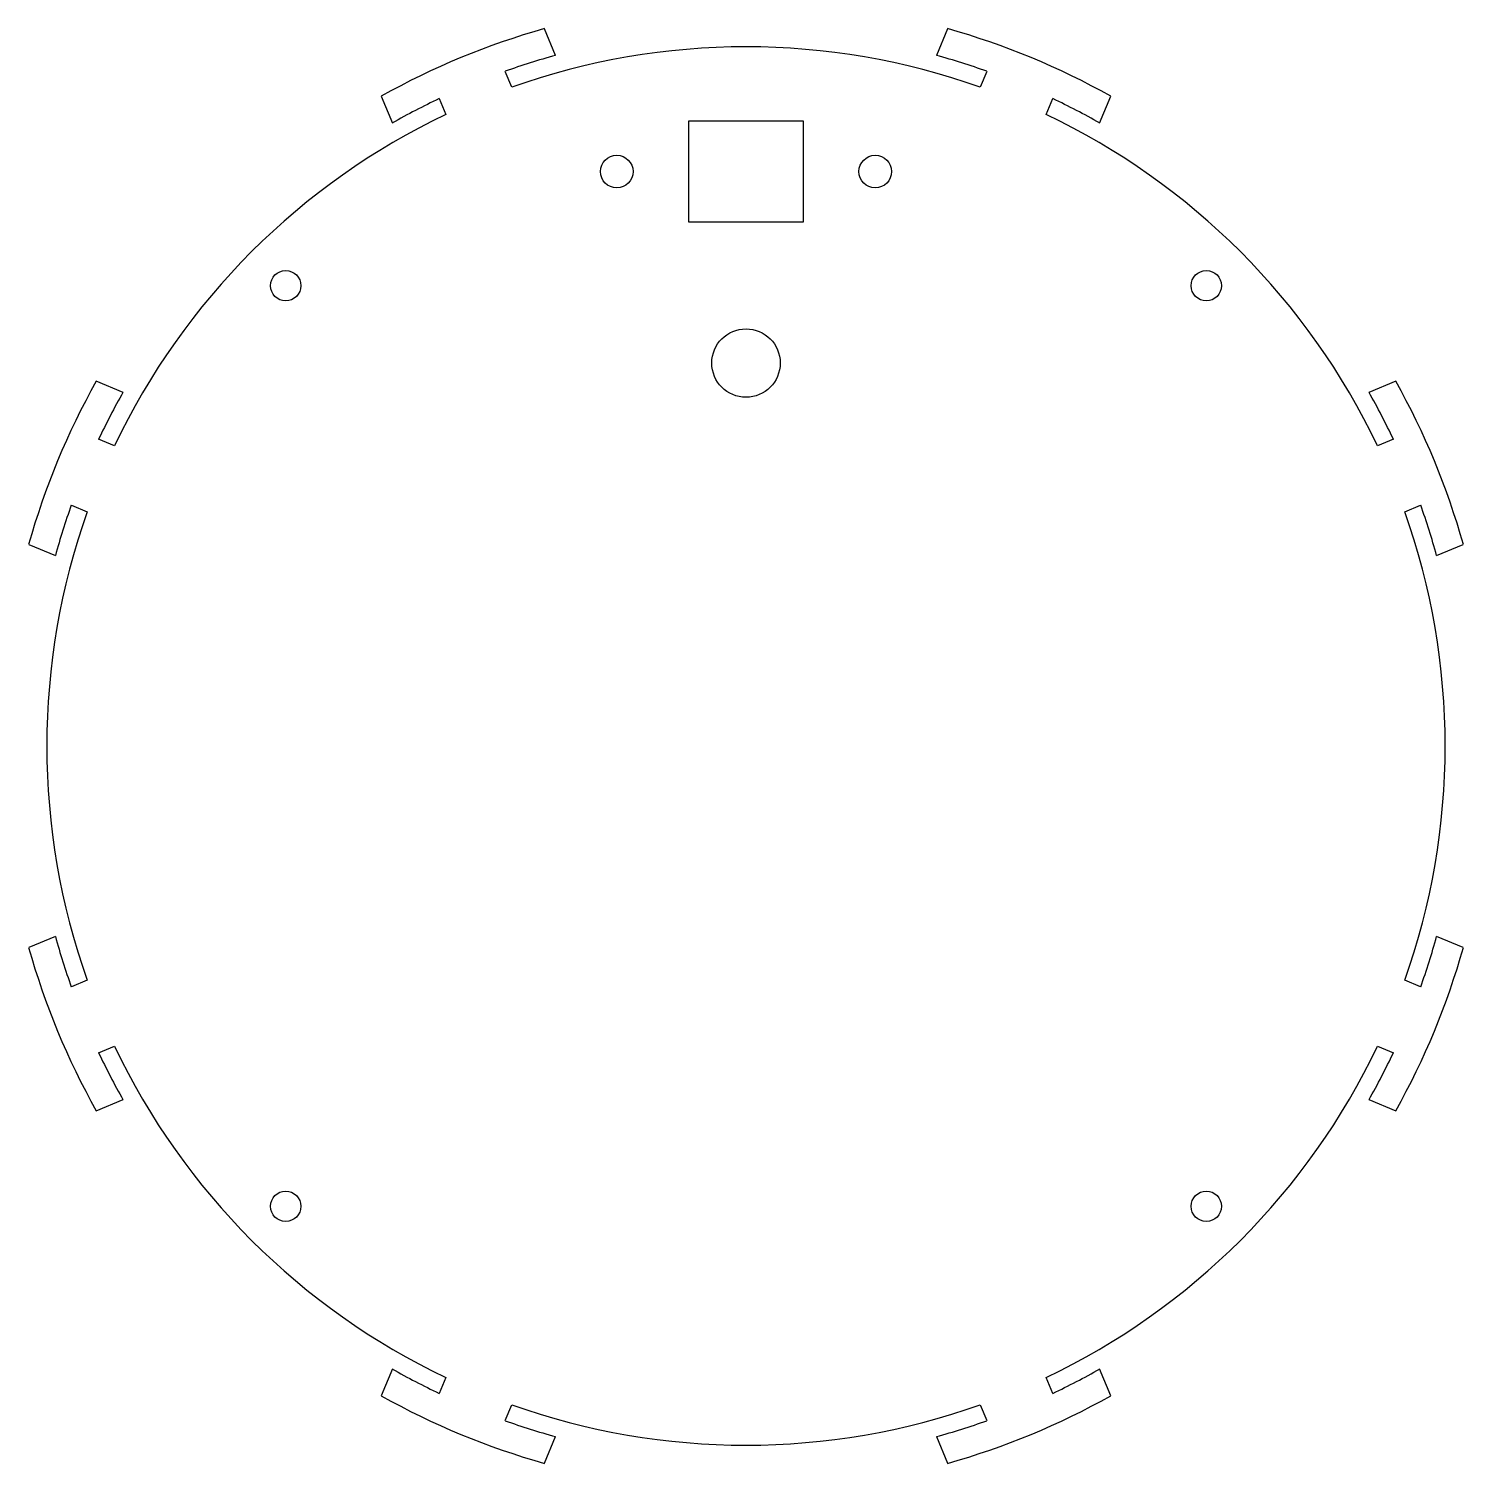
# Model space of a CAD drawing. Header units: millimetres. Extents: x -75 to 75, y -75 to 75.
import ezdxf

# ---------------------------------------------------------------- set-up
doc = ezdxf.new("R2010")
doc.units = ezdxf.units.MM
for name, color, linetype, lineweight, true_color in [('Base', 7, 'CONTINUOUS', 25, 0x000000), ('On_Switch', 7, 'CONTINUOUS', 25, 0xffffff), ('Top_Standoffs', 7, 'CONTINUOUS', 25, 0x000000), ('USB_Connector', 7, 'CONTINUOUS', 25, 0xffffff)]:
    doc.layers.add(name, color=color, linetype=linetype, lineweight=lineweight, true_color=true_color)

# ---------------------------------------------------------------- blocks, each defined once
blk = doc.blocks.new('USB_B_Panel_Mount')
at = {"layer": 'USB_Connector'}
for p, q in [((6, 5.25), (-6, 5.25)), ((-6, 5.25), (-6, -5.25)), ((6, -5.25), (6, 5.25)), ((-6, -5.25), (6, -5.25))]:
    blk.add_line(p, q, dxfattribs=at)
for centre in [(-13.5, 0), (13.5, 0)]:
    blk.add_circle(centre, 1.7, dxfattribs=at)

msp = doc.modelspace()

# ---------------------------------------------------------------- linework, layer by layer
at = {"layer": 'Base'}
for p, q in [((-19.89, 72.13), (-21.05, 74.92)), ((21.05, 74.92), (19.89, 72.13)), ((-24.47, 68.8), (-25.16, 70.47)), ((25.16, 70.47), (24.47, 68.8)), ((-38.1, 67.86), (-36.94, 65.07)), ((-32.04, 67.62), (-31.35, 65.95)), ((31.35, 65.95), (32.04, 67.62)), ((36.94, 65.07), (38.1, 67.86)), ((-65.07, 36.94), (-67.86, 38.1)), ((67.86, 38.1), (65.07, 36.94)), ((-65.95, 31.35), (-67.62, 32.04)), ((67.62, 32.04), (65.95, 31.35)), ((-70.47, 25.16), (-68.8, 24.47)), ((68.8, 24.47), (70.47, 25.16)), ((-74.92, 21.05), (-72.13, 19.89)), ((72.13, 19.89), (74.92, 21.05)), ((-72.13, -19.89), (-74.92, -21.05)), ((74.92, -21.05), (72.13, -19.89)), ((-68.8, -24.47), (-70.47, -25.16)), ((70.47, -25.16), (68.8, -24.47)), ((-67.62, -32.04), (-65.95, -31.35)), ((65.95, -31.35), (67.62, -32.04)), ((-67.86, -38.1), (-65.07, -36.94)), ((65.07, -36.94), (67.86, -38.1)), ((-36.94, -65.07), (-38.1, -67.86)), ((38.1, -67.86), (36.94, -65.07)), ((-31.35, -65.95), (-32.04, -67.62)), ((32.04, -67.62), (31.35, -65.95)), ((-25.16, -70.47), (-24.47, -68.8)), ((24.47, -68.8), (25.16, -70.47)), ((-21.05, -74.92), (-19.89, -72.13)), ((19.89, -72.13), (21.05, -74.92))]:
    msp.add_line(p, q, dxfattribs=at)
for radius, start, end in [(77.83, 105.6924, 119.3076), (77.83, 60.6924, 74.3076), (74.83, 105.4181, 109.6465), (73.03, 70.4239, 109.5761), (74.83, 70.3535, 74.5819), (74.83, 115.3535, 119.5819), (74.83, 60.4181, 64.6465), (73.03, 115.4239, 154.5761), (73.03, 25.4239, 64.5761), (77.83, 150.6924, 164.3076), (77.83, 15.6924, 29.3076), (74.83, 150.4181, 154.6465), (74.83, 25.3535, 29.5819), (73.03, 160.4239, 199.5761), (74.83, 160.3535, 164.5819), (73.03, 340.4239, 19.5761), (74.83, 15.4181, 19.6465), (74.83, 195.4181, 199.6465), (74.83, 340.3535, 344.5819), (77.83, 195.6924, 209.3076), (77.83, 330.6924, 344.3076), (73.03, 205.4239, 244.5761), (73.03, 295.4239, 334.5761), (74.83, 205.3535, 209.5819), (74.83, 330.4181, 334.6465), (74.83, 240.4181, 244.6465), (74.83, 295.3535, 299.5819), (77.83, 240.6924, 254.3076), (73.03, 250.4239, 289.5761), (77.83, 285.6924, 299.3076), (74.83, 250.3535, 254.5819), (74.83, 285.4181, 289.6465)]:
    msp.add_arc((0, 0), radius, start, end, dxfattribs=at)
at = {"layer": 'On_Switch'}
msp.add_circle((0, 40), 3.57, dxfattribs=at)
at = {"layer": 'Top_Standoffs'}
for centre in [(-48.08, 48.08), (48.08, 48.08), (-48.08, -48.08), (48.08, -48.08)]:
    msp.add_circle(centre, 1.59, dxfattribs=at)

# ---------------------------------------------------------------- block references
at = {"layer": 'USB_Connector'}
msp.add_blockref('USB_B_Panel_Mount', (0, 60), dxfattribs=at)

doc.saveas('drawing.dxf')
